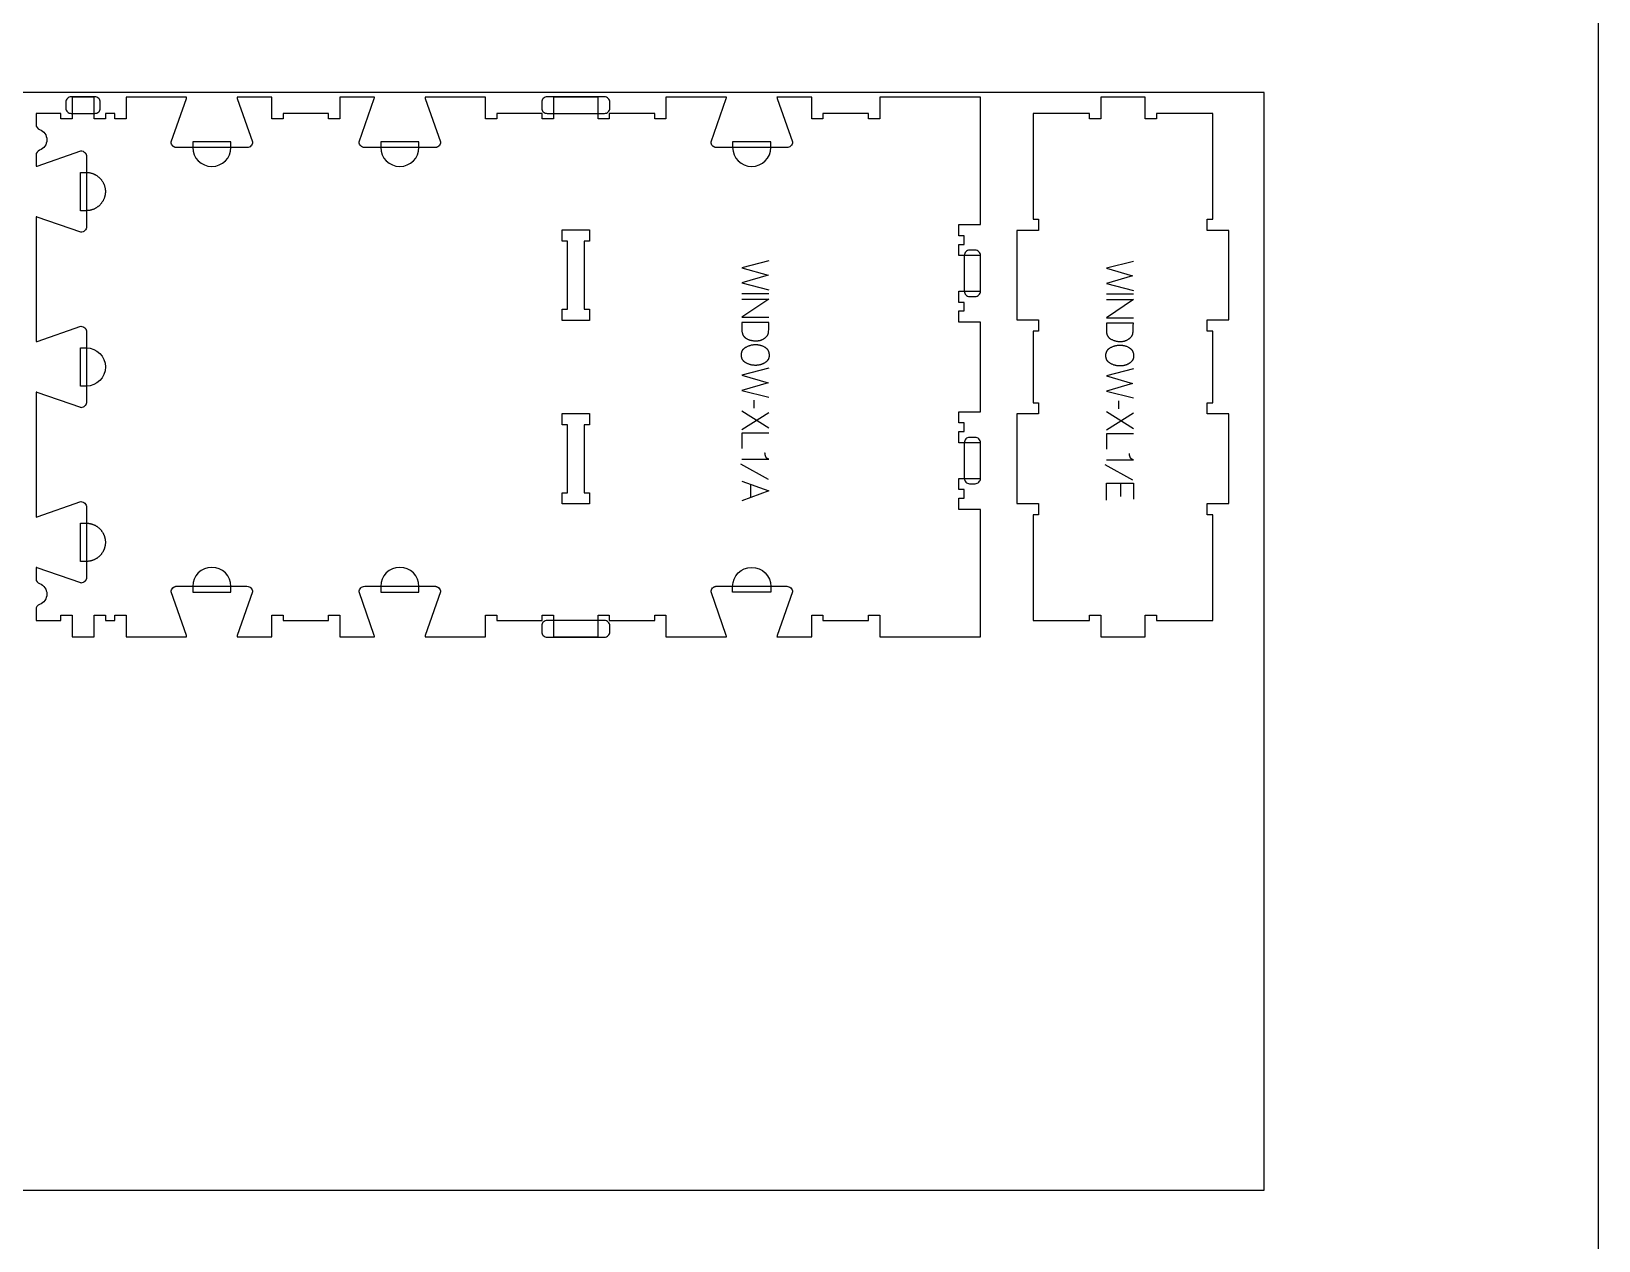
# Model space of a CAD drawing. Extents: x 0 to 4485, y 0 to 8771.
# Drawn here: x 1442 to 3183, y 2387 to 3731 of the extents above; entities that cross this region are included whole.
import ezdxf

# ---------------------------------------------------------------- set-up
doc = ezdxf.new("R2010")
doc.units = 0
for name, color, linetype in [('0_SHEET_SPRUCEPLY_2440X122', 1, 'CONTINUOUS'), ('1_ANYTOOL_1MMDEEP_LABELS_S', 2, 'CONTINUOUS'), ('3_ANYTOOL_CUTTHROUGH_INSID', 4, 'CONTINUOUS'), ('4_ANYTOOL_CUTTHROUGH_OUTSI', 5, 'CONTINUOUS'), ('5_ANYTOOL_HALF_MILL_9MM_IN', 3, 'CONTINUOUS'), ('DONOTCUT', 7, 'CONTINUOUS')]:
    doc.layers.add(name, color=color, linetype=linetype)

msp = doc.modelspace()

# ---------------------------------------------------------------- linework, layer by layer
at = {"layer": '0_SHEET_SPRUCEPLY_2440X122'}
msp.add_lwpolyline([(371.7, 3662.6), (371.7, 2442.6), (2811.7, 2442.6), (2811.7, 3662.6)], close=True, dxfattribs=at)
at = {"layer": '1_ANYTOOL_1MMDEEP_LABELS_S', "color": 2}
for points in [[(2261.3, 3475.5), (2231.3, 3467.8), (2260.4, 3459.4), (2231.3, 3450.9), (2261.3, 3443.4)], [(2666.3, 3474.9), (2636.3, 3467.2), (2665.4, 3458.7), (2636.3, 3450.2), (2666.3, 3442.7)], [(2261.3, 3439), (2231.3, 3439)], [(2231.3, 3433), (2261.3, 3433), (2231.3, 3413), (2261.3, 3413)], [(2666.3, 3438.4), (2636.3, 3438.4)], [(2636.3, 3432.4), (2666.3, 3432.4), (2636.3, 3412.3), (2666.3, 3412.3)], [(2261.3, 3356.1), (2231.3, 3348.4), (2260.4, 3340), (2231.3, 3331.5), (2261.3, 3324)], [(2666.3, 3355.5), (2636.3, 3347.8), (2665.4, 3339.3), (2636.3, 3330.8), (2666.3, 3323.3)], [(2245.1, 3311.8), (2245.1, 3320.6)], [(2650.2, 3311.1), (2650.1, 3319.9)], [(2261.3, 3289.4), (2231.3, 3308.3)], [(2231.3, 3288.2), (2261.3, 3307.1)], [(2666.3, 3288.8), (2636.3, 3307.7)], [(2636.3, 3287.6), (2666.3, 3306.5)], [(2261.3, 3283.9), (2231.3, 3283.9), (2231.3, 3266.8)], [(2666.3, 3283.3), (2636.3, 3283.3), (2636.3, 3266.2)], [(2231.3, 3255.1), (2261.3, 3255.1), (2261.2, 3255.1), (2261, 3255.2), (2260.9, 3255.2), (2260.7, 3255.2), (2260.6, 3255.3), (2260.4, 3255.3), (2260.3, 3255.3), (2260.2, 3255.4), (2260, 3255.4), (2259.9, 3255.5), (2259.9, 3255.5), (2259.8, 3255.6), (2259.7, 3255.6), (2259.7, 3255.6), (2259.6, 3255.7), (2259.6, 3255.7), (2259.5, 3255.7), (2259.5, 3255.8), (2259.4, 3255.8), (2259.3, 3255.8), (2259.3, 3255.9), (2259.2, 3255.9), (2259.2, 3256), (2259.1, 3256), (2259.1, 3256.1), (2259, 3256.1), (2259, 3256.1), (2258.9, 3256.2), (2258.9, 3256.2), (2258.8, 3256.3), (2258.8, 3256.3), (2258.7, 3256.4), (2258.6, 3256.5), (2258.6, 3256.6), (2258.5, 3256.7), (2258.4, 3256.8), (2258.3, 3256.9), (2258.2, 3257.1), (2258.2, 3257.2), (2258.1, 3257.3), (2258, 3257.5), (2258, 3257.6), (2257.9, 3257.7), (2257.8, 3258), (2257.7, 3258.3), (2257.6, 3258.6), (2257.5, 3258.9), (2257.4, 3259.2), (2257.3, 3259.4), (2257.2, 3259.7), (2257.2, 3260), (2257.1, 3260.3), (2257.1, 3260.5), (2257, 3260.8), (2257, 3261.1), (2257, 3261.3), (2257, 3261.6), (2256.9, 3261.8), (2256.9, 3262.1)], [(2636.3, 3254.5), (2666.3, 3254.5), (2666.2, 3254.5), (2666, 3254.5), (2665.9, 3254.6), (2665.7, 3254.6), (2665.6, 3254.6), (2665.4, 3254.7), (2665.3, 3254.7), (2665.2, 3254.8), (2665.1, 3254.8), (2664.9, 3254.9), (2664.9, 3254.9), (2664.8, 3254.9), (2664.7, 3255), (2664.7, 3255), (2664.6, 3255), (2664.6, 3255.1), (2664.5, 3255.1), (2664.5, 3255.1), (2664.4, 3255.2), (2664.3, 3255.2), (2664.3, 3255.2), (2664.2, 3255.3), (2664.2, 3255.3), (2664.1, 3255.4), (2664.1, 3255.4), (2664, 3255.5), (2664, 3255.5), (2663.9, 3255.5), (2663.9, 3255.6), (2663.8, 3255.6), (2663.8, 3255.7), (2663.7, 3255.7), (2663.6, 3255.8), (2663.6, 3256), (2663.5, 3256.1), (2663.4, 3256.2), (2663.3, 3256.3), (2663.2, 3256.4), (2663.2, 3256.5), (2663.1, 3256.7), (2663, 3256.8), (2663, 3257), (2662.9, 3257.1), (2662.8, 3257.4), (2662.7, 3257.7), (2662.6, 3258), (2662.5, 3258.2), (2662.4, 3258.5), (2662.3, 3258.8), (2662.2, 3259.1), (2662.2, 3259.3), (2662.1, 3259.6), (2662.1, 3259.9), (2662, 3260.2), (2662, 3260.4), (2662, 3260.7), (2662, 3260.9), (2661.9, 3261.2), (2661.9, 3261.5)], [(2260.8, 3232.4), (2230, 3249.6)], [(2665.8, 3231.8), (2635, 3248.9)], [(2231.3, 3230.7), (2261.3, 3219.8), (2231.3, 3208.7)], [(2240.8, 3227.2), (2240.8, 3212.3)], [(2636.3, 3209.4), (2636.3, 3228.3), (2666.3, 3228.3), (2666.3, 3210.5)], [(2652.3, 3213.7), (2652.3, 3228.3)]]:
    msp.add_lwpolyline(points, dxfattribs=at)
for points in [[(2261.3, 3406.9), (2231.3, 3406.9), (2231.3, 3398.4), (2231.4, 3398), (2231.4, 3397.6), (2231.4, 3397.2), (2231.4, 3396.8), (2231.5, 3396.4), (2231.6, 3396), (2231.6, 3395.7), (2231.7, 3395.3), (2231.8, 3395), (2231.9, 3394.6), (2232, 3394.3), (2232.1, 3394), (2232.2, 3393.7), (2232.3, 3393.5), (2232.4, 3393.4), (2232.4, 3393.2), (2232.5, 3393.1), (2232.6, 3392.9), (2232.6, 3392.8), (2232.7, 3392.6), (2232.8, 3392.5), (2232.9, 3392.3), (2233, 3392.2), (2233.1, 3392.1), (2233.2, 3391.9), (2233.3, 3391.8), (2233.3, 3391.7), (2233.4, 3391.5), (2233.5, 3391.4), (2233.7, 3391.3), (2233.8, 3391.2), (2233.9, 3391), (2234, 3390.9), (2234.1, 3390.8), (2234.2, 3390.7), (2234.3, 3390.6), (2234.4, 3390.5), (2234.6, 3390.4), (2234.7, 3390.3), (2234.8, 3390.2), (2234.9, 3390.1), (2235.1, 3390), (2235.2, 3389.9), (2235.3, 3389.8), (2235.5, 3389.7), (2235.8, 3389.5), (2236.1, 3389.3), (2236.4, 3389.1), (2237, 3388.8), (2237.6, 3388.5), (2238.2, 3388.2), (2238.9, 3388), (2239.5, 3387.8), (2240.2, 3387.5), (2240.8, 3387.3), (2241.5, 3387.2), (2242.1, 3387), (2242.8, 3386.9), (2243.5, 3386.8), (2244.2, 3386.7), (2244.9, 3386.6), (2245.5, 3386.6), (2246.2, 3386.5), (2246.9, 3386.5), (2247.5, 3386.5), (2248.1, 3386.6), (2248.7, 3386.6), (2249.3, 3386.7), (2249.9, 3386.8), (2250.2, 3386.8), (2250.4, 3386.9), (2250.7, 3386.9), (2251, 3387), (2251.3, 3387.1), (2251.6, 3387.1), (2251.8, 3387.2), (2252.1, 3387.3), (2252.4, 3387.4), (2252.6, 3387.5), (2252.9, 3387.6), (2253.2, 3387.7), (2253.5, 3387.8), (2253.7, 3387.9), (2254.2, 3388.2), (2254.8, 3388.4), (2255.3, 3388.7), (2255.8, 3389), (2256.1, 3389.2), (2256.4, 3389.4), (2256.7, 3389.6), (2256.9, 3389.8), (2257.2, 3390), (2257.5, 3390.2), (2257.7, 3390.4), (2258, 3390.7), (2258.2, 3390.9), (2258.4, 3391.1), (2258.6, 3391.3), (2258.8, 3391.6), (2259, 3391.8), (2259.2, 3392), (2259.4, 3392.3), (2259.6, 3392.5), (2259.7, 3392.8), (2259.9, 3393), (2260, 3393.3), (2260.1, 3393.5), (2260.3, 3393.8), (2260.4, 3394.1), (2260.5, 3394.3), (2260.6, 3394.6), (2260.7, 3394.9), (2260.7, 3395.2), (2260.8, 3395.4), (2260.9, 3395.7), (2260.9, 3396), (2260.9, 3396.3), (2261, 3396.6), (2261, 3396.9), (2261.1, 3399.3), (2261.2, 3401.8), (2261.2, 3404.4)], [(2666.3, 3406.3), (2636.3, 3406.3), (2636.4, 3397.7), (2636.4, 3397.3), (2636.4, 3396.9), (2636.4, 3396.5), (2636.4, 3396.2), (2636.5, 3395.8), (2636.6, 3395.4), (2636.6, 3395), (2636.7, 3394.7), (2636.8, 3394.3), (2636.9, 3394), (2637, 3393.7), (2637.1, 3393.3), (2637.2, 3393), (2637.3, 3392.9), (2637.4, 3392.7), (2637.4, 3392.6), (2637.5, 3392.4), (2637.6, 3392.3), (2637.6, 3392.1), (2637.7, 3392), (2637.8, 3391.8), (2637.9, 3391.7), (2638, 3391.6), (2638.1, 3391.4), (2638.2, 3391.3), (2638.3, 3391.1), (2638.4, 3391), (2638.4, 3390.9), (2638.6, 3390.8), (2638.7, 3390.6), (2638.8, 3390.5), (2638.9, 3390.4), (2639, 3390.3), (2639.1, 3390.2), (2639.2, 3390.1), (2639.3, 3389.9), (2639.4, 3389.8), (2639.6, 3389.7), (2639.7, 3389.6), (2639.8, 3389.5), (2639.9, 3389.4), (2640.1, 3389.3), (2640.2, 3389.2), (2640.3, 3389.1), (2640.5, 3389), (2640.8, 3388.8), (2641.1, 3388.7), (2641.4, 3388.5), (2642, 3388.2), (2642.6, 3387.9), (2643.2, 3387.6), (2643.9, 3387.3), (2644.5, 3387.1), (2645.2, 3386.9), (2645.8, 3386.7), (2646.5, 3386.5), (2647.1, 3386.4), (2647.8, 3386.2), (2648.5, 3386.1), (2649.2, 3386), (2649.9, 3386), (2650.5, 3385.9), (2651.2, 3385.9), (2652, 3385.9), (2652.5, 3385.9), (2653.1, 3385.9), (2653.7, 3386), (2654.3, 3386), (2654.9, 3386.1), (2655.2, 3386.2), (2655.4, 3386.2), (2655.7, 3386.3), (2656, 3386.4), (2656.3, 3386.4), (2656.6, 3386.5), (2656.8, 3386.6), (2657.1, 3386.7), (2657.4, 3386.8), (2657.7, 3386.8), (2657.9, 3386.9), (2658.2, 3387.1), (2658.5, 3387.2), (2658.7, 3387.3), (2659.2, 3387.5), (2659.8, 3387.8), (2660.3, 3388.1), (2660.8, 3388.4), (2661.1, 3388.6), (2661.4, 3388.8), (2661.7, 3389), (2661.9, 3389.2), (2662.2, 3389.4), (2662.5, 3389.6), (2662.7, 3389.8), (2663, 3390), (2663.2, 3390.2), (2663.4, 3390.5), (2663.6, 3390.7), (2663.8, 3390.9), (2664, 3391.2), (2664.2, 3391.4), (2664.4, 3391.6), (2664.6, 3391.9), (2664.7, 3392.1), (2664.9, 3392.4), (2665, 3392.6), (2665.1, 3392.9), (2665.3, 3393.2), (2665.4, 3393.4), (2665.5, 3393.7), (2665.6, 3394), (2665.7, 3394.2), (2665.7, 3394.5), (2665.8, 3394.8), (2665.9, 3395.1), (2665.9, 3395.4), (2665.9, 3395.7), (2666, 3396), (2666, 3396.3), (2666.1, 3398.7), (2666.2, 3401.2), (2666.2, 3403.7)], [(2261.6, 3370.4), (2261.6, 3370.1), (2261.6, 3369.7), (2261.6, 3369.4), (2261.5, 3369), (2261.5, 3368.8), (2261.5, 3368.7), (2261.4, 3368.5), (2261.4, 3368.3), (2261.4, 3368.2), (2261.3, 3368), (2261.3, 3367.8), (2261.2, 3367.7), (2261.2, 3367.5), (2261.1, 3367.4), (2261.1, 3367.2), (2261, 3367.1), (2261, 3366.9), (2260.9, 3366.8), (2260.8, 3366.6), (2260.8, 3366.5), (2260.7, 3366.3), (2260.6, 3366.2), (2260.6, 3366), (2260.5, 3365.9), (2260.4, 3365.8), (2260.3, 3365.6), (2260.2, 3365.5), (2260.1, 3365.3), (2259.9, 3365.1), (2259.7, 3364.8), (2259.5, 3364.6), (2259.3, 3364.3), (2259.1, 3364.1), (2258.9, 3363.9), (2258.7, 3363.7), (2258.5, 3363.4), (2258.2, 3363.2), (2258, 3363), (2257.7, 3362.8), (2257.5, 3362.6), (2257.2, 3362.4), (2256.9, 3362.2), (2256.7, 3362.1), (2256.4, 3361.9), (2256.1, 3361.7), (2255.8, 3361.6), (2255.5, 3361.4), (2255.2, 3361.3), (2254.9, 3361.1), (2254.6, 3361), (2254.3, 3360.9), (2254, 3360.7), (2253.7, 3360.6), (2253.4, 3360.5), (2253, 3360.4), (2252.7, 3360.3), (2252.4, 3360.2), (2252, 3360.1), (2251.7, 3360), (2251.4, 3359.9), (2250.7, 3359.8), (2250, 3359.7), (2249.3, 3359.5), (2248.7, 3359.5), (2248, 3359.4), (2247.4, 3359.3), (2246.7, 3359.3), (2246.1, 3359.3), (2245.5, 3359.3), (2244.8, 3359.4), (2244.2, 3359.4), (2243.5, 3359.5), (2242.9, 3359.6), (2242.3, 3359.7), (2241.6, 3359.8), (2241, 3360), (2240.4, 3360.2), (2239.7, 3360.4), (2239.1, 3360.6), (2238.4, 3360.9), (2237.8, 3361.1), (2237.2, 3361.4), (2236.5, 3361.7), (2235.9, 3362.1), (2235.6, 3362.2), (2235.3, 3362.4), (2235, 3362.6), (2234.7, 3362.8), (2234.4, 3363), (2234.2, 3363.2), (2233.9, 3363.4), (2233.7, 3363.7), (2233.5, 3363.8), (2233.4, 3363.9), (2233.3, 3364), (2233.2, 3364.1), (2233.1, 3364.2), (2233, 3364.3), (2232.9, 3364.5), (2232.8, 3364.6), (2232.7, 3364.7), (2232.6, 3364.8), (2232.5, 3365), (2232.4, 3365.1), (2232.3, 3365.2), (2232.2, 3365.4), (2232.1, 3365.5), (2232.1, 3365.6), (2232, 3365.8), (2231.9, 3365.9), (2231.8, 3366), (2231.8, 3366.2), (2231.7, 3366.3), (2231.6, 3366.5), (2231.6, 3366.6), (2231.5, 3366.8), (2231.5, 3366.9), (2231.4, 3367.1), (2231.3, 3367.2), (2231.3, 3367.4), (2231.2, 3367.7), (2231.1, 3368), (2231, 3368.3), (2231, 3368.7), (2230.9, 3369), (2230.9, 3369.4), (2230.8, 3369.7), (2230.8, 3370.1), (2230.8, 3370.4), (2230.8, 3370.8), (2230.8, 3371.2), (2230.8, 3371.6), (2230.8, 3371.9), (2230.9, 3372.3), (2230.9, 3372.6), (2231, 3373), (2231, 3373.3), (2231.1, 3373.7), (2231.2, 3374), (2231.3, 3374.3), (2231.4, 3374.5), (2231.4, 3374.6), (2231.5, 3374.8), (2231.5, 3374.9), (2231.6, 3375.1), (2231.6, 3375.2), (2231.7, 3375.4), (2231.8, 3375.5), (2231.9, 3375.7), (2231.9, 3375.8), (2232, 3376), (2232.1, 3376.1), (2232.2, 3376.3), (2232.3, 3376.4), (2232.3, 3376.5), (2232.4, 3376.7), (2232.5, 3376.8), (2232.6, 3376.9), (2232.7, 3377), (2232.8, 3377.2), (2232.9, 3377.3), (2233, 3377.4), (2233.1, 3377.5), (2233.2, 3377.7), (2233.4, 3377.8), (2233.5, 3377.9), (2233.6, 3378), (2233.7, 3378.1), (2233.8, 3378.2), (2234, 3378.4), (2234.2, 3378.6), (2234.5, 3378.8), (2234.8, 3379), (2235.1, 3379.2), (2235.4, 3379.4), (2235.7, 3379.6), (2236, 3379.7), (2236.6, 3380.1), (2237.3, 3380.4), (2237.9, 3380.7), (2238.6, 3380.9), (2239.2, 3381.2), (2239.9, 3381.4), (2240.5, 3381.6), (2241.2, 3381.8), (2241.8, 3382), (2242.5, 3382.1), (2243.1, 3382.2), (2243.8, 3382.3), (2244.4, 3382.4), (2245.1, 3382.4), (2245.7, 3382.5), (2246.4, 3382.5), (2247.1, 3382.5), (2247.8, 3382.4), (2248.5, 3382.4), (2249.1, 3382.3), (2249.8, 3382.2), (2250.5, 3382.1), (2251.1, 3381.9), (2251.8, 3381.8), (2252.4, 3381.6), (2253.1, 3381.4), (2253.7, 3381.1), (2254.3, 3380.9), (2255, 3380.6), (2255.6, 3380.3), (2256.2, 3380), (2256.8, 3379.6), (2257.1, 3379.4), (2257.4, 3379.2), (2257.6, 3379), (2257.9, 3378.8), (2258.2, 3378.6), (2258.4, 3378.4), (2258.7, 3378.2), (2258.9, 3377.9), (2259, 3377.8), (2259.1, 3377.7), (2259.2, 3377.6), (2259.3, 3377.5), (2259.4, 3377.3), (2259.5, 3377.2), (2259.6, 3377.1), (2259.7, 3377), (2259.8, 3376.8), (2259.9, 3376.7), (2260, 3376.6), (2260.1, 3376.4), (2260.2, 3376.3), (2260.2, 3376.1), (2260.3, 3376), (2260.4, 3375.9), (2260.5, 3375.7), (2260.5, 3375.6), (2260.7, 3375.3), (2260.8, 3375), (2260.9, 3374.7), (2261, 3374.4), (2261.1, 3374), (2261.2, 3373.7), (2261.3, 3373.4), (2261.4, 3373), (2261.4, 3372.7), (2261.5, 3372.3), (2261.5, 3372), (2261.6, 3371.6), (2261.6, 3371.2), (2261.6, 3370.8)], [(2666.6, 3369.8), (2666.6, 3369.4), (2666.6, 3369.1), (2666.6, 3368.7), (2666.5, 3368.4), (2666.5, 3368.2), (2666.5, 3368), (2666.4, 3367.9), (2666.4, 3367.7), (2666.4, 3367.5), (2666.3, 3367.4), (2666.3, 3367.2), (2666.2, 3367), (2666.2, 3366.9), (2666.1, 3366.7), (2666.1, 3366.6), (2666, 3366.4), (2666, 3366.3), (2665.9, 3366.1), (2665.8, 3366), (2665.8, 3365.8), (2665.7, 3365.7), (2665.6, 3365.5), (2665.6, 3365.4), (2665.5, 3365.2), (2665.4, 3365.1), (2665.3, 3365), (2665.2, 3364.8), (2665.1, 3364.7), (2664.9, 3364.4), (2664.7, 3364.2), (2664.5, 3363.9), (2664.3, 3363.7), (2664.1, 3363.5), (2663.9, 3363.2), (2663.7, 3363), (2663.5, 3362.8), (2663.2, 3362.6), (2663, 3362.4), (2662.7, 3362.2), (2662.5, 3362), (2662.2, 3361.8), (2661.9, 3361.6), (2661.7, 3361.4), (2661.4, 3361.3), (2661.1, 3361.1), (2660.8, 3360.9), (2660.5, 3360.8), (2660.2, 3360.6), (2659.9, 3360.5), (2659.6, 3360.3), (2659.3, 3360.2), (2659, 3360.1), (2658.7, 3360), (2658.4, 3359.9), (2658, 3359.7), (2657.7, 3359.6), (2657.4, 3359.5), (2657, 3359.5), (2656.7, 3359.4), (2656.4, 3359.3), (2655.7, 3359.1), (2655, 3359), (2654.3, 3358.9), (2653.7, 3358.8), (2653, 3358.8), (2652.4, 3358.7), (2651.7, 3358.7), (2651.1, 3358.7), (2650.5, 3358.7), (2649.8, 3358.7), (2649.2, 3358.8), (2648.5, 3358.8), (2647.9, 3358.9), (2647.3, 3359.1), (2646.6, 3359.2), (2646, 3359.4), (2645.4, 3359.5), (2644.7, 3359.7), (2644.1, 3360), (2643.4, 3360.2), (2642.8, 3360.5), (2642.2, 3360.8), (2641.5, 3361.1), (2640.9, 3361.4), (2640.6, 3361.6), (2640.3, 3361.8), (2640, 3362), (2639.7, 3362.2), (2639.4, 3362.4), (2639.2, 3362.6), (2638.9, 3362.8), (2638.7, 3363), (2638.5, 3363.1), (2638.4, 3363.2), (2638.3, 3363.4), (2638.2, 3363.5), (2638.1, 3363.6), (2638, 3363.7), (2637.9, 3363.8), (2637.8, 3364), (2637.7, 3364.1), (2637.6, 3364.2), (2637.5, 3364.3), (2637.4, 3364.5), (2637.3, 3364.6), (2637.2, 3364.7), (2637.2, 3364.9), (2637.1, 3365), (2637, 3365.1), (2636.9, 3365.3), (2636.8, 3365.4), (2636.8, 3365.5), (2636.7, 3365.7), (2636.6, 3365.8), (2636.6, 3366), (2636.5, 3366.1), (2636.5, 3366.3), (2636.4, 3366.4), (2636.3, 3366.6), (2636.3, 3366.7), (2636.2, 3367.1), (2636.1, 3367.4), (2636, 3367.7), (2636, 3368), (2635.9, 3368.4), (2635.9, 3368.7), (2635.8, 3369.1), (2635.8, 3369.4), (2635.8, 3369.8), (2635.8, 3370.1), (2635.8, 3370.5), (2635.8, 3370.9), (2635.8, 3371.3), (2635.9, 3371.6), (2635.9, 3372), (2636, 3372.3), (2636, 3372.7), (2636.1, 3373), (2636.2, 3373.4), (2636.3, 3373.7), (2636.4, 3373.8), (2636.4, 3374), (2636.5, 3374.1), (2636.5, 3374.3), (2636.6, 3374.5), (2636.7, 3374.6), (2636.7, 3374.8), (2636.8, 3374.9), (2636.9, 3375), (2636.9, 3375.2), (2637, 3375.3), (2637.1, 3375.5), (2637.2, 3375.6), (2637.3, 3375.7), (2637.3, 3375.9), (2637.4, 3376), (2637.5, 3376.1), (2637.6, 3376.3), (2637.7, 3376.4), (2637.8, 3376.5), (2637.9, 3376.7), (2638, 3376.8), (2638.1, 3376.9), (2638.2, 3377), (2638.4, 3377.1), (2638.5, 3377.3), (2638.6, 3377.4), (2638.7, 3377.5), (2638.8, 3377.6), (2639, 3377.7), (2639.2, 3377.9), (2639.5, 3378.1), (2639.8, 3378.3), (2640.1, 3378.5), (2640.4, 3378.7), (2640.7, 3378.9), (2641, 3379.1), (2641.6, 3379.4), (2642.3, 3379.7), (2642.9, 3380), (2643.6, 3380.3), (2644.2, 3380.5), (2644.9, 3380.8), (2645.5, 3381), (2646.2, 3381.2), (2646.8, 3381.3), (2647.5, 3381.5), (2648.1, 3381.6), (2648.8, 3381.7), (2649.4, 3381.8), (2650.1, 3381.8), (2650.7, 3381.8), (2651.4, 3381.8), (2652.1, 3381.8), (2652.8, 3381.8), (2653.5, 3381.7), (2654.1, 3381.7), (2654.8, 3381.6), (2655.5, 3381.4), (2656.1, 3381.3), (2656.8, 3381.1), (2657.4, 3380.9), (2658.1, 3380.7), (2658.7, 3380.5), (2659.3, 3380.2), (2660, 3379.9), (2660.6, 3379.6), (2661.2, 3379.3), (2661.8, 3379), (2662.1, 3378.8), (2662.4, 3378.6), (2662.6, 3378.4), (2662.9, 3378.2), (2663.2, 3378), (2663.4, 3377.8), (2663.7, 3377.5), (2663.9, 3377.3), (2664, 3377.2), (2664.1, 3377.1), (2664.2, 3376.9), (2664.3, 3376.8), (2664.4, 3376.7), (2664.5, 3376.6), (2664.6, 3376.4), (2664.7, 3376.3), (2664.8, 3376.2), (2664.9, 3376.1), (2665, 3375.9), (2665.1, 3375.8), (2665.2, 3375.6), (2665.2, 3375.5), (2665.3, 3375.4), (2665.4, 3375.2), (2665.5, 3375.1), (2665.5, 3374.9), (2665.7, 3374.6), (2665.8, 3374.3), (2665.9, 3374), (2666, 3373.7), (2666.1, 3373.4), (2666.2, 3373.1), (2666.3, 3372.7), (2666.4, 3372.4), (2666.4, 3372), (2666.5, 3371.7), (2666.5, 3371.3), (2666.6, 3371), (2666.6, 3370.6), (2666.6, 3370.2)]]:
    msp.add_lwpolyline(points, close=True, dxfattribs=at)
at = {"layer": '3_ANYTOOL_CUTTHROUGH_INSID', "color": 4}
for points in [[(2031.7, 3509.8), (2061.9, 3509.8), (2061.9, 3497.3), (2055.9, 3497.3), (2055.9, 3421.8), (2061.9, 3421.8), (2061.9, 3409.3), (2031.4, 3409.3), (2031.4, 3421.8), (2037.4, 3421.8), (2037.4, 3497.3), (2031.4, 3497.3), (2031.4, 3509.8)], [(2061.7, 3205.3), (2031.4, 3205.3), (2031.4, 3217.8), (2037.4, 3217.8), (2037.4, 3293.3), (2031.4, 3293.3), (2031.4, 3305.8), (2061.9, 3305.8), (2061.9, 3293.3), (2055.9, 3293.3), (2055.9, 3217.8), (2061.9, 3217.8), (2061.9, 3205.3)]]:
    msp.add_lwpolyline(points, close=True, dxfattribs=at)
at = {"layer": '4_ANYTOOL_CUTTHROUGH_OUTSI', "color": 5}
msp.add_lwpolyline([(1879.4, 3059.2, 0.061485), (1879.2, 3057.8), (1946.4, 3057.8), (1946.4, 3081.8), (1958.9, 3081.8), (1958.9, 3075.8), (2009.4, 3075.8), (2009.4, 3081.8), (2021.9, 3081.8), (2021.9, 3057.8), (2071.4, 3057.8), (2071.4, 3081.8), (2083.9, 3081.8), (2083.9, 3075.8), (2134.4, 3075.8), (2134.4, 3081.8), (2146.9, 3081.8), (2146.9, 3057.8), (2214.1, 3057.8), (2214.1, 3057.8, 0.061485), (2213.9, 3059.2), (2197, 3107.6), (2197, 3107.6), (2197, 3107.6, -0.198912), (2198.8, 3112), (2198.9, 3112.1), (2199, 3112.2), (2199.1, 3112.3), (2199.2, 3112.4), (2199.3, 3112.5), (2199.5, 3112.6), (2199.6, 3112.7), (2199.7, 3112.8), (2199.8, 3112.9), (2200, 3112.9), (2200.1, 3113), (2200.3, 3113.1), (2200.4, 3113.2), (2200.5, 3113.2), (2200.7, 3113.3), (2200.8, 3113.4), (2201, 3113.4), (2201.1, 3113.5), (2201.2, 3113.5), (2201.4, 3113.6), (2201.5, 3113.6), (2201.7, 3113.7), (2201.8, 3113.7), (2202, 3113.7), (2202.1, 3113.8), (2202.3, 3113.8), (2202.4, 3113.8), (2202.6, 3113.8), (2202.8, 3113.8), (2202.9, 3113.8), (2203.1, 3113.8), (2203.2, 3113.8), (2281.2, 3113.8, -0.414214), (2287.5, 3107.6), (2287.5, 3107.6), (2287.4, 3107.5), (2270.5, 3059.2), (2270.5, 3059.2, 0.061485), (2270.3, 3057.8), (2308.9, 3057.8), (2308.9, 3081.8), (2321.4, 3081.8), (2321.4, 3075.8), (2371.9, 3075.8), (2371.9, 3081.8), (2384.4, 3081.8), (2384.4, 3057.8), (2496.4, 3057.8), (2496.4, 3199.3), (2472.4, 3199.3), (2472.4, 3211.8), (2478.4, 3211.8), (2478.4, 3221.3), (2472.4, 3221.3), (2472.4, 3233.8), (2496.4, 3233.8), (2496.4, 3273.3), (2472.4, 3273.3), (2472.4, 3285.8), (2478.4, 3285.8), (2478.4, 3295.3), (2472.4, 3295.3), (2472.4, 3307.8), (2496.4, 3307.8), (2496.4, 3407.3), (2472.4, 3407.3), (2472.4, 3419.8), (2478.4, 3419.8), (2478.4, 3429.3), (2472.4, 3429.3), (2472.4, 3441.8), (2496.4, 3441.8), (2496.4, 3481.3), (2472.4, 3481.3), (2472.4, 3493.8), (2478.4, 3493.8), (2478.4, 3503.3), (2472.4, 3503.3), (2472.4, 3515.8), (2496.4, 3515.8), (2496.4, 3657.3), (2384.4, 3657.3), (2384.4, 3633.3), (2371.9, 3633.3), (2371.9, 3639.3), (2321.4, 3639.3), (2321.4, 3633.3), (2308.9, 3633.3), (2308.9, 3657.3), (2270.3, 3657.3), (2270.3, 3657.3, 0.061485), (2270.5, 3656), (2287.5, 3607.6), (2287.5, 3607.6), (2287.5, 3607.6, -0.414214), (2281.2, 3601.3), (2203.2, 3601.3), (2203.1, 3601.3), (2202.9, 3601.3), (2202.8, 3601.4), (2202.6, 3601.4), (2202.4, 3601.4), (2202.3, 3601.4), (2202.1, 3601.4), (2202, 3601.5), (2201.8, 3601.5), (2201.7, 3601.5), (2201.5, 3601.6), (2201.4, 3601.6), (2201.2, 3601.7), (2201.1, 3601.7), (2201, 3601.8), (2200.8, 3601.8), (2200.7, 3601.9), (2200.5, 3601.9), (2200.4, 3602), (2200.3, 3602.1), (2200.1, 3602.2), (2200, 3602.2), (2199.8, 3602.3), (2199.7, 3602.4), (2199.6, 3602.5), (2199.5, 3602.6), (2199.3, 3602.7), (2199.2, 3602.8), (2199.1, 3602.9), (2199, 3603), (2198.9, 3603.1), (2198.8, 3603.2, -0.198912), (2197, 3607.6), (2197, 3607.6), (2197, 3607.7), (2213.9, 3656), (2213.9, 3656, 0.061485), (2214.1, 3657.3), (2146.9, 3657.3), (2146.9, 3633.3), (2134.4, 3633.3), (2134.4, 3639.3), (2083.9, 3639.3), (2083.9, 3633.3), (2071.4, 3633.3), (2071.4, 3657.3), (2021.9, 3657.3), (2021.9, 3633.3), (2009.4, 3633.3), (2009.4, 3639.3), (1958.9, 3639.3), (1958.9, 3633.3), (1946.4, 3633.3), (1946.4, 3657.3), (1896.7, 3657.3), (1879.2, 3657.3), (1879.2, 3657.3, 0.061485), (1879.4, 3656), (1896.3, 3607.7), (1896.4, 3607.6), (1896.4, 3607.6), (1896.4, 3607.6, -0.198912), (1894.5, 3603.2), (1894.4, 3603.1), (1894.3, 3603), (1894.2, 3602.9), (1894.1, 3602.8), (1894, 3602.7), (1893.8, 3602.6), (1893.7, 3602.5), (1893.6, 3602.4), (1893.5, 3602.3), (1893.3, 3602.2), (1893.2, 3602.2), (1893.1, 3602.1), (1892.9, 3602), (1892.8, 3601.9), (1892.6, 3601.9), (1892.5, 3601.8), (1892.4, 3601.8), (1892.2, 3601.7), (1892.1, 3601.7), (1891.9, 3601.6), (1891.8, 3601.6), (1891.6, 3601.5), (1891.5, 3601.5), (1891.3, 3601.5), (1891.2, 3601.4), (1891, 3601.4), (1890.9, 3601.4), (1890.7, 3601.4), (1890.6, 3601.4), (1890.4, 3601.3), (1890.3, 3601.3), (1890.1, 3601.3), (1812.1, 3601.3, -0.414214), (1805.9, 3607.6), (1805.9, 3607.6), (1805.9, 3607.7), (1822.8, 3656), (1822.8, 3656, 0.061485), (1823, 3657.3), (1784.4, 3657.3), (1784.4, 3633.6), (1784.4, 3633.3), (1771.9, 3633.3), (1771.9, 3639.3), (1721.4, 3639.3), (1721.4, 3633.3), (1708.9, 3633.3), (1708.9, 3633.6), (1708.9, 3657.3), (1670.3, 3657.3), (1670.3, 3657.3, 0.061485), (1670.5, 3656), (1687.4, 3607.7), (1687.5, 3607.6), (1687.5, 3607.6), (1687.5, 3607.6, -0.414214), (1681.2, 3601.3), (1603.2, 3601.3), (1603.1, 3601.3), (1602.9, 3601.3), (1602.8, 3601.4), (1602.6, 3601.4), (1602.4, 3601.4), (1602.3, 3601.4), (1602.1, 3601.4), (1602, 3601.5), (1601.8, 3601.5), (1601.7, 3601.5), (1601.5, 3601.6), (1601.4, 3601.6), (1601.2, 3601.7), (1601.1, 3601.7), (1601, 3601.8), (1600.8, 3601.8), (1600.7, 3601.9), (1600.5, 3601.9), (1600.4, 3602), (1600.3, 3602.1), (1600.1, 3602.2), (1600, 3602.2), (1599.8, 3602.3), (1599.7, 3602.4), (1599.6, 3602.5), (1599.5, 3602.6), (1599.3, 3602.7), (1599.2, 3602.8), (1599.1, 3602.9), (1599, 3603), (1598.9, 3603.1), (1598.8, 3603.2, -0.198912), (1597, 3607.6), (1597, 3607.6), (1597, 3607.7), (1613.9, 3656), (1613.9, 3656, 0.061485), (1614.1, 3657.3), (1546.9, 3657.3), (1546.9, 3633.6), (1546.9, 3633.3), (1534.4, 3633.3), (1534.4, 3639.3), (1523.9, 3639.3), (1523.9, 3633.3), (1511.4, 3633.3), (1511.4, 3633.6), (1511.4, 3657.3), (1486.9, 3657.3), (1486.9, 3633.6), (1486.9, 3633.3), (1474.4, 3633.3), (1474.4, 3639.3), (1446.9, 3639.3), (1446.9, 3626.9), (1446.9, 3626.9, 0.317837), (1450.7, 3621.5, -0.317837), (1458.9, 3610, -0.317837), (1450.7, 3598.4, 0.317837), (1446.9, 3593), (1446.9, 3580.6, 0.061485), (1448.3, 3580.8), (1496.6, 3597.7), (1496.6, 3597.7), (1496.7, 3597.7), (1496.7, 3597.7, -0.198912), (1501.1, 3595.9), (1501.2, 3595.8), (1501.3, 3595.7), (1501.4, 3595.6), (1501.5, 3595.5), (1501.6, 3595.3), (1501.7, 3595.2), (1501.8, 3595.1), (1501.8, 3595), (1501.9, 3594.8), (1502, 3594.7), (1502.1, 3594.6), (1502.2, 3594.4), (1502.2, 3594.3), (1502.3, 3594.2), (1502.4, 3594), (1502.4, 3593.9), (1502.5, 3593.7), (1502.5, 3593.6), (1502.6, 3593.4), (1502.6, 3593.3), (1502.7, 3593.2), (1502.7, 3593), (1502.8, 3592.9), (1502.8, 3592.7), (1502.8, 3592.5), (1502.8, 3592.4), (1502.9, 3592.2), (1502.9, 3592.1), (1502.9, 3591.9), (1502.9, 3591.8), (1502.9, 3591.6), (1502.9, 3591.5), (1502.9, 3513.5, -0.414214), (1496.7, 3507.2), (1496.6, 3507.2), (1496.6, 3507.3), (1448.3, 3524.2), (1448.3, 3524.2, 0.061485), (1446.9, 3524.4), (1446.9, 3385.7, 0.061485), (1448.3, 3385.9), (1496.6, 3402.8), (1496.6, 3402.8), (1496.7, 3402.8), (1496.7, 3402.8, -0.198912), (1501.1, 3401), (1501.2, 3400.9), (1501.3, 3400.8), (1501.4, 3400.7), (1501.5, 3400.6), (1501.6, 3400.4), (1501.7, 3400.3), (1501.8, 3400.2), (1501.8, 3400.1), (1501.9, 3399.9), (1502, 3399.8), (1502.1, 3399.7), (1502.2, 3399.5), (1502.2, 3399.4), (1502.3, 3399.3), (1502.4, 3399.1), (1502.4, 3399), (1502.5, 3398.8), (1502.5, 3398.7), (1502.6, 3398.5), (1502.6, 3398.4), (1502.7, 3398.3), (1502.7, 3398.1), (1502.8, 3398), (1502.8, 3397.8), (1502.8, 3397.6), (1502.8, 3397.5), (1502.9, 3397.3), (1502.9, 3397.2), (1502.9, 3397), (1502.9, 3396.9), (1502.9, 3396.7), (1502.9, 3396.6), (1502.9, 3318.6), (1502.9, 3318.4), (1502.9, 3318.3), (1502.9, 3318.1), (1502.9, 3318), (1502.9, 3317.8), (1502.8, 3317.7), (1502.8, 3317.5), (1502.8, 3317.4), (1502.8, 3317.2), (1502.7, 3317.1), (1502.7, 3316.9), (1502.6, 3316.8), (1502.6, 3316.6), (1502.5, 3316.5), (1502.5, 3316.3), (1502.4, 3316.2), (1502.4, 3316.1), (1502.3, 3315.9), (1502.2, 3315.8), (1502.2, 3315.6), (1502.1, 3315.5), (1502, 3315.4), (1501.9, 3315.2), (1501.8, 3315.1), (1501.8, 3315), (1501.7, 3314.9), (1501.6, 3314.7), (1501.5, 3314.6), (1501.4, 3314.5), (1501.3, 3314.4), (1501.2, 3314.3), (1501.1, 3314.2, -0.198912), (1496.7, 3312.3), (1496.6, 3312.3), (1496.6, 3312.4), (1448.3, 3329.3), (1448.3, 3329.3, 0.061485), (1446.9, 3329.5), (1446.9, 3190.8, 0.061485), (1448.3, 3191), (1496.6, 3207.9), (1496.6, 3207.9), (1496.7, 3207.9), (1496.7, 3207.9, -0.414214), (1502.9, 3201.7), (1502.9, 3123.7), (1502.9, 3123.5), (1502.9, 3123.4), (1502.9, 3123.2), (1502.9, 3123.1), (1502.9, 3122.9), (1502.8, 3122.8), (1502.8, 3122.6), (1502.8, 3122.5), (1502.8, 3122.3), (1502.7, 3122.2), (1502.7, 3122), (1502.6, 3121.9), (1502.6, 3121.7), (1502.5, 3121.6), (1502.5, 3121.4), (1502.4, 3121.3), (1502.4, 3121.2), (1502.3, 3121), (1502.2, 3120.9), (1502.2, 3120.7), (1502.1, 3120.6), (1502, 3120.5), (1501.9, 3120.3), (1501.8, 3120.2), (1501.8, 3120.1), (1501.7, 3120), (1501.6, 3119.8), (1501.5, 3119.7), (1501.4, 3119.6), (1501.3, 3119.5), (1501.2, 3119.4), (1501.1, 3119.3, -0.198912), (1496.7, 3117.4), (1496.6, 3117.4), (1496.6, 3117.5), (1448.3, 3134.4), (1448.3, 3134.4, 0.061485), (1446.9, 3134.6), (1446.9, 3122.2, 0.317837), (1450.7, 3116.8, -0.317837), (1458.9, 3105.2, -0.317837), (1450.7, 3093.7, 0.317837), (1446.9, 3088.2), (1446.9, 3075.8), (1474.4, 3075.8), (1474.4, 3081.8), (1486.9, 3081.8), (1486.9, 3081.6), (1486.9, 3057.8), (1511.4, 3057.8), (1511.4, 3081.6), (1511.4, 3081.8), (1523.9, 3081.8), (1523.9, 3081.6), (1523.9, 3075.8), (1534.4, 3075.8), (1534.4, 3081.6), (1534.4, 3081.8), (1546.9, 3081.8), (1546.9, 3081.6), (1546.9, 3057.8), (1596.7, 3057.8), (1614.1, 3057.8), (1614.1, 3057.8, 0.061485), (1613.9, 3059.2), (1597, 3107.5), (1597, 3107.6), (1597, 3107.6), (1597, 3107.6, -0.198912), (1598.8, 3112), (1598.9, 3112.1), (1599, 3112.2), (1599.1, 3112.3), (1599.2, 3112.4), (1599.3, 3112.5), (1599.5, 3112.6), (1599.6, 3112.7), (1599.7, 3112.8), (1599.8, 3112.9), (1600, 3112.9), (1600.1, 3113), (1600.3, 3113.1), (1600.4, 3113.2), (1600.5, 3113.2), (1600.7, 3113.3), (1600.8, 3113.4), (1601, 3113.4), (1601.1, 3113.5), (1601.2, 3113.5), (1601.4, 3113.6), (1601.5, 3113.6), (1601.7, 3113.7), (1601.8, 3113.7), (1602, 3113.7), (1602.1, 3113.8), (1602.3, 3113.8), (1602.4, 3113.8), (1602.6, 3113.8), (1602.8, 3113.8), (1602.9, 3113.8), (1603.1, 3113.8), (1603.2, 3113.8), (1681.2, 3113.8, -0.414214), (1687.5, 3107.6), (1687.5, 3107.6), (1687.4, 3107.5), (1670.5, 3059.2), (1670.5, 3059.2, 0.061485), (1670.3, 3057.8), (1708.9, 3057.8), (1708.9, 3081.6), (1708.9, 3081.8), (1721.4, 3081.8), (1721.4, 3075.8), (1771.9, 3075.8), (1771.9, 3081.8), (1784.4, 3081.8), (1784.4, 3081.6), (1784.4, 3057.8), (1823, 3057.8), (1823, 3057.8, 0.061485), (1822.8, 3059.2), (1805.9, 3107.5), (1805.9, 3107.6), (1805.9, 3107.6), (1805.9, 3107.6, -0.414214), (1812.1, 3113.8), (1890.1, 3113.8), (1890.3, 3113.8), (1890.4, 3113.8), (1890.6, 3113.8), (1890.7, 3113.8), (1890.9, 3113.8), (1891, 3113.8), (1891.2, 3113.8), (1891.3, 3113.7), (1891.5, 3113.7), (1891.6, 3113.7), (1891.8, 3113.6), (1891.9, 3113.6), (1892.1, 3113.5), (1892.2, 3113.5), (1892.4, 3113.4), (1892.5, 3113.4), (1892.6, 3113.3), (1892.8, 3113.2), (1892.9, 3113.2), (1893.1, 3113.1), (1893.2, 3113), (1893.3, 3112.9), (1893.5, 3112.9), (1893.6, 3112.8), (1893.7, 3112.7), (1893.8, 3112.6), (1894, 3112.5), (1894.1, 3112.4), (1894.2, 3112.3), (1894.3, 3112.2), (1894.4, 3112.1), (1894.5, 3112, -0.198912), (1896.4, 3107.6), (1896.4, 3107.6), (1896.3, 3107.5), (1879.4, 3059.2)], format="xyb", close=True, dxfattribs=at)
msp.add_lwpolyline([(2537, 3509.3), (2537, 3409.8), (2561, 3409.8), (2561, 3397.3), (2555, 3397.3), (2555, 3317.8), (2561, 3317.8), (2561, 3305.3), (2537, 3305.3), (2537, 3205.8), (2561, 3205.8), (2561, 3193.3), (2555, 3193.3), (2555, 3075.8), (2617.5, 3075.8), (2617.5, 3081.8), (2630, 3081.8), (2630, 3057.8), (2679.5, 3057.8), (2679.5, 3081.8), (2692, 3081.8), (2692, 3075.8), (2754.5, 3075.8), (2754.5, 3193.3), (2748.5, 3193.3), (2748.5, 3205.8), (2772.5, 3205.8), (2772.5, 3305.3), (2748.5, 3305.3), (2748.5, 3317.8), (2754.5, 3317.8), (2754.5, 3397.3), (2748.5, 3397.3), (2748.5, 3409.8), (2772.5, 3409.8), (2772.5, 3509.3), (2748.5, 3509.3), (2748.5, 3521.8), (2754.5, 3521.8), (2754.5, 3639.3), (2692, 3639.3), (2692, 3633.3), (2679.5, 3633.3), (2679.5, 3657.3), (2630, 3657.3), (2630, 3633.3), (2617.5, 3633.3), (2617.5, 3639.3), (2555, 3639.3), (2555, 3521.8), (2561, 3521.8), (2561, 3509.3)], close=True, dxfattribs=at)
at = {"layer": '5_ANYTOOL_HALF_MILL_9MM_IN'}
for points in [[(1486, 3657.8, 0.414214), (1480, 3651.8), (1480, 3645.3, 0.414214), (1486, 3639.3), (1512.3, 3639.3, 0.414214), (1518.3, 3645.3), (1518.3, 3651.8, 0.414214), (1512.3, 3657.8)], [(2014.8, 3657.8, 0.414214), (2008.8, 3651.8), (2008.8, 3645.3, 0.414214), (2014.8, 3639.3), (2078.5, 3639.3, 0.414214), (2084.5, 3645.3), (2084.5, 3651.8, 0.414214), (2078.5, 3657.8)], [(1621, 3601.6, 1), (1663.5, 3601.6), (1663.5, 3601.8), (1663.5, 3607.8), (1621, 3607.8), (1621, 3601.8), (1621, 3601.6)], [(1829.9, 3601.6, 1), (1872.4, 3601.6), (1872.4, 3601.8), (1872.4, 3607.8), (1829.9, 3607.8), (1829.9, 3601.8), (1829.9, 3601.6)], [(2221, 3601.6, 1), (2263.5, 3601.6), (2263.5, 3601.8), (2263.5, 3607.8), (2221, 3607.8), (2221, 3601.8), (2221, 3601.6)], [(2484.4, 3487.3, 0.414214), (2478.4, 3481.3), (2478.4, 3441.8, 0.414214), (2484.4, 3435.8), (2490.4, 3435.8, 0.414214), (2496.4, 3441.8), (2496.4, 3481.3, 0.414214), (2490.4, 3487.3)], [(1502.7, 3378.8, -1), (1502.7, 3336.3), (1502.4, 3336.3), (1496.4, 3336.3), (1496.4, 3378.8), (1502.4, 3378.8), (1502.7, 3378.8)], [(2484.4, 3279.3, 0.414214), (2478.4, 3273.3), (2478.4, 3233.8, 0.414214), (2484.4, 3227.8), (2490.4, 3227.8, 0.414214), (2496.4, 3233.8), (2496.4, 3273.3, 0.414214), (2490.4, 3279.3)], [(1663.5, 3113.6, 1), (1621, 3113.6), (1621, 3113.3), (1621, 3107.3), (1663.5, 3107.3), (1663.5, 3113.3), (1663.5, 3113.6)], [(1872.4, 3113.6, 1), (1829.9, 3113.6), (1829.9, 3113.3), (1829.9, 3107.3), (1872.4, 3107.3), (1872.4, 3113.3), (1872.4, 3113.6)], [(2221, 3113.6, -1), (2263.5, 3113.6), (2263.5, 3113.3), (2263.5, 3107.3), (2221, 3107.3), (2221, 3113.3), (2221, 3113.6)], [(2014.8, 3075.8, 0.414214), (2008.8, 3069.8), (2008.8, 3063.3, 0.414214), (2014.8, 3057.3), (2078.5, 3057.3, 0.414214), (2084.5, 3063.3), (2084.5, 3069.8, 0.414214), (2078.5, 3075.8)]]:
    msp.add_lwpolyline(points, format="xyb", close=True, dxfattribs=at)
for points in [[(1502.7, 3573.7), (1503.1, 3573.7), (1503.6, 3573.7), (1504.1, 3573.7), (1504.6, 3573.7), (1505.1, 3573.6), (1505.5, 3573.5), (1506, 3573.5), (1506.5, 3573.4), (1507, 3573.3), (1507.5, 3573.2), (1508, 3573.1), (1508.5, 3572.9), (1509, 3572.8), (1509.5, 3572.6), (1510, 3572.4), (1510.5, 3572.3), (1511, 3572.1), (1511.5, 3571.8), (1511.9, 3571.6), (1512.4, 3571.4), (1512.9, 3571.1), (1513.4, 3570.8), (1513.8, 3570.6), (1514.3, 3570.3), (1514.7, 3570), (1515.2, 3569.7), (1515.6, 3569.3), (1516, 3569), (1516.5, 3568.6), (1516.9, 3568.3), (1517.3, 3567.9), (1517.7, 3567.5), (1518.1, 3567.1), (1518.4, 3566.7), (1518.8, 3566.3), (1519.2, 3565.9), (1519.5, 3565.5), (1519.8, 3565), (1520.1, 3564.6), (1520.4, 3564.1), (1520.7, 3563.7), (1521, 3563.2), (1521.3, 3562.7), (1521.5, 3562.3), (1521.8, 3561.8), (1522, 3561.3), (1522.2, 3560.8), (1522.4, 3560.3), (1522.6, 3559.8), (1522.8, 3559.3), (1522.9, 3558.8), (1523.1, 3558.3), (1523.2, 3557.8), (1523.3, 3557.3), (1523.5, 3556.9), (1523.6, 3556.4), (1523.6, 3555.9), (1523.7, 3555.4), (1523.8, 3554.9), (1523.8, 3554.4), (1523.9, 3553.9), (1523.9, 3553.4), (1523.9, 3553), (1523.9, 3552.5), (1523.9, 3552), (1523.9, 3551.5), (1523.9, 3551.1), (1523.8, 3550.6), (1523.8, 3550.1), (1523.7, 3549.6), (1523.6, 3549.1), (1523.6, 3548.6), (1523.5, 3548.1), (1523.3, 3547.6), (1523.2, 3547.1), (1523.1, 3546.6), (1522.9, 3546.2), (1522.8, 3545.7), (1522.6, 3545.2), (1522.4, 3544.7), (1522.2, 3544.2), (1522, 3543.7), (1521.8, 3543.2), (1521.5, 3542.7), (1521.3, 3542.3), (1521, 3541.8), (1520.7, 3541.3), (1520.4, 3540.9), (1520.1, 3540.4), (1519.8, 3540), (1519.5, 3539.5), (1519.2, 3539.1), (1518.8, 3538.7), (1518.4, 3538.3), (1518.1, 3537.9), (1517.7, 3537.5), (1517.3, 3537.1), (1516.9, 3536.7), (1516.5, 3536.3), (1516, 3536), (1515.6, 3535.7), (1515.2, 3535.3), (1514.7, 3535), (1514.3, 3534.7), (1513.8, 3534.4), (1513.4, 3534.1), (1512.9, 3533.9), (1512.4, 3533.6), (1511.9, 3533.4), (1511.5, 3533.1), (1511, 3532.9), (1510.5, 3532.7), (1510, 3532.5), (1509.5, 3532.4), (1509, 3532.2), (1508.5, 3532.1), (1508, 3531.9), (1507.5, 3531.8), (1507, 3531.7), (1506.5, 3531.6), (1506, 3531.5), (1505.5, 3531.4), (1505.1, 3531.4), (1504.6, 3531.3), (1504.1, 3531.3), (1503.6, 3531.3), (1503.1, 3531.2), (1502.7, 3531.2), (1502.4, 3531.2), (1496.4, 3531.2), (1496.4, 3573.7), (1502.4, 3573.7), (1502.7, 3573.7)], [(1502.7, 3183.9), (1503.1, 3183.9), (1503.6, 3183.9), (1504.1, 3183.9), (1504.6, 3183.9), (1505.1, 3183.8), (1505.5, 3183.7), (1506, 3183.7), (1506.5, 3183.6), (1507, 3183.5), (1507.5, 3183.4), (1508, 3183.3), (1508.5, 3183.1), (1509, 3183), (1509.5, 3182.8), (1510, 3182.6), (1510.5, 3182.5), (1511, 3182.3), (1511.5, 3182), (1511.9, 3181.8), (1512.4, 3181.6), (1512.9, 3181.3), (1513.4, 3181), (1513.8, 3180.8), (1514.3, 3180.5), (1514.7, 3180.2), (1515.2, 3179.9), (1515.6, 3179.5), (1516, 3179.2), (1516.5, 3178.8), (1516.9, 3178.5), (1517.3, 3178.1), (1517.7, 3177.7), (1518.1, 3177.3), (1518.4, 3176.9), (1518.8, 3176.5), (1519.2, 3176.1), (1519.5, 3175.7), (1519.8, 3175.2), (1520.1, 3174.8), (1520.4, 3174.3), (1520.7, 3173.9), (1521, 3173.4), (1521.3, 3172.9), (1521.5, 3172.5), (1521.8, 3172), (1522, 3171.5), (1522.2, 3171), (1522.4, 3170.5), (1522.6, 3170), (1522.8, 3169.5), (1522.9, 3169), (1523.1, 3168.5), (1523.2, 3168), (1523.3, 3167.5), (1523.5, 3167.1), (1523.6, 3166.6), (1523.6, 3166.1), (1523.7, 3165.6), (1523.8, 3165.1), (1523.8, 3164.6), (1523.9, 3164.1), (1523.9, 3163.6), (1523.9, 3163.2), (1523.9, 3162.7), (1523.9, 3162.2), (1523.9, 3161.7), (1523.9, 3161.3), (1523.8, 3160.8), (1523.8, 3160.3), (1523.7, 3159.8), (1523.6, 3159.3), (1523.6, 3158.8), (1523.5, 3158.3), (1523.3, 3157.8), (1523.2, 3157.3), (1523.1, 3156.8), (1522.9, 3156.4), (1522.8, 3155.9), (1522.6, 3155.4), (1522.4, 3154.9), (1522.2, 3154.4), (1522, 3153.9), (1521.8, 3153.4), (1521.5, 3152.9), (1521.3, 3152.5), (1521, 3152), (1520.7, 3151.5), (1520.4, 3151.1), (1520.1, 3150.6), (1519.8, 3150.2), (1519.5, 3149.7), (1519.2, 3149.3), (1518.8, 3148.9), (1518.4, 3148.5), (1518.1, 3148.1), (1517.7, 3147.7), (1517.3, 3147.3), (1516.9, 3146.9), (1516.5, 3146.5), (1516, 3146.2), (1515.6, 3145.9), (1515.2, 3145.5), (1514.7, 3145.2), (1514.3, 3144.9), (1513.8, 3144.6), (1513.4, 3144.3), (1512.9, 3144.1), (1512.4, 3143.8), (1511.9, 3143.6), (1511.5, 3143.3), (1511, 3143.1), (1510.5, 3142.9), (1510, 3142.7), (1509.5, 3142.6), (1509, 3142.4), (1508.5, 3142.3), (1508, 3142.1), (1507.5, 3142), (1507, 3141.9), (1506.5, 3141.8), (1506, 3141.7), (1505.5, 3141.6), (1505.1, 3141.6), (1504.6, 3141.5), (1504.1, 3141.5), (1503.6, 3141.5), (1503.1, 3141.4), (1502.7, 3141.4), (1502.4, 3141.4), (1496.4, 3141.4), (1496.4, 3183.9), (1502.4, 3183.9), (1502.7, 3183.9)]]:
    msp.add_lwpolyline(points, close=True, dxfattribs=at)
at = {"layer": 'DONOTCUT'}
msp.add_lwpolyline([(0, 0), (3183.4, 0), (3183.4, 5593.4), (0, 5593.4)], close=True, dxfattribs=at)

doc.saveas('drawing.dxf')
